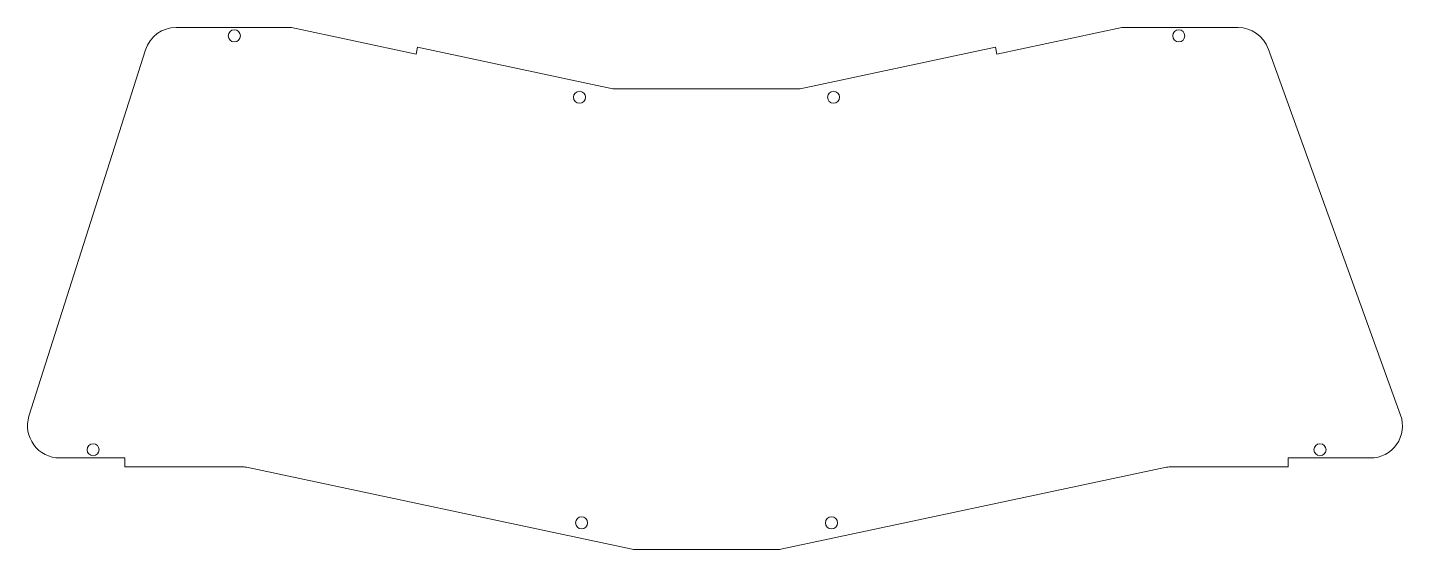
# Model space of a CAD drawing. Header units: millimetres. Extents: x -169 to 173, y -30 to 100.
import ezdxf

# ---------------------------------------------------------------- set-up
doc = ezdxf.new("R2010")
doc.units = ezdxf.units.MM
doc.layers.add('Sketch039', color=7, linetype='CONTINUOUS', lineweight=5, true_color=0xffffff)

msp = doc.modelspace()

# ---------------------------------------------------------------- linework, layer by layer
at = {"layer": 'Sketch039'}
for p, q in [((-103.47, 100.47), (-132.18, 100.47)), ((-72.37, 93.86), (-103.47, 100.47)), ((103.47, 100.47), (72.37, 93.86)), ((103.47, 100.47), (132.47, 100.47)), ((-168.87, 3.58), (-139.8, 94.91)), ((-72, 95.56), (-72.37, 93.86)), ((-23.36, 85.22), (-72, 95.56)), ((72, 95.56), (23.36, 85.22)), ((72, 95.56), (72.37, 93.86)), ((172.97, 3.87), (139.99, 95.2)), ((22.74, 85.15), (-22.74, 85.15)), ((-161.24, -6.8), (-144.96, -6.8)), ((-144.96, -6.8), (-144.96, -9.05)), ((144.96, -9.05), (144.96, -6.8)), ((144.96, -6.8), (165.44, -6.8)), ((-144.96, -9.05), (-115.27, -9.05)), ((-114.65, -9.12), (-18.54, -29.54)), ((18.54, -29.54), (114.65, -9.12)), ((115.27, -9.05), (144.96, -9.05)), ((-17.92, -29.61), (17.92, -29.61))]:
    msp.add_line(p, q, dxfattribs=at)
for centre in [(-117.68, 98.39), (117.68, 98.39), (-31.66, 83.08), (31.66, 83.08), (-152.88, -4.74), (152.88, -4.74), (-31.14, -22.97), (31.14, -22.97)]:
    msp.add_circle(centre, 1.5, dxfattribs=at)
for centre, radius, start, end in [((-132.24, 92.54), 7.93, 89.5603, 162.6403), ((132.44, 92.42), 8.04, 20.1584, 89.832), ((-22.74, 88.13), 2.98, 257.91, 270), ((22.74, 88.13), 2.98, 269.9987, 282.0933), ((-161.22, 1.21), 8, 162.7414, 269.8765), ((165.48, 1.17), 7.96, 269.7454, 19.8322), ((-115.27, -12.08), 3.03, 78.0655, 89.9463), ((115.27, -12.03), 2.98, 90, 102.09), ((-17.91, -26.59), 3.02, 258.0432, 269.9556), ((17.92, -26.63), 2.98, 270, 282.0902)]:
    msp.add_arc(centre, radius, start, end, dxfattribs=at)

doc.saveas('drawing.dxf')
